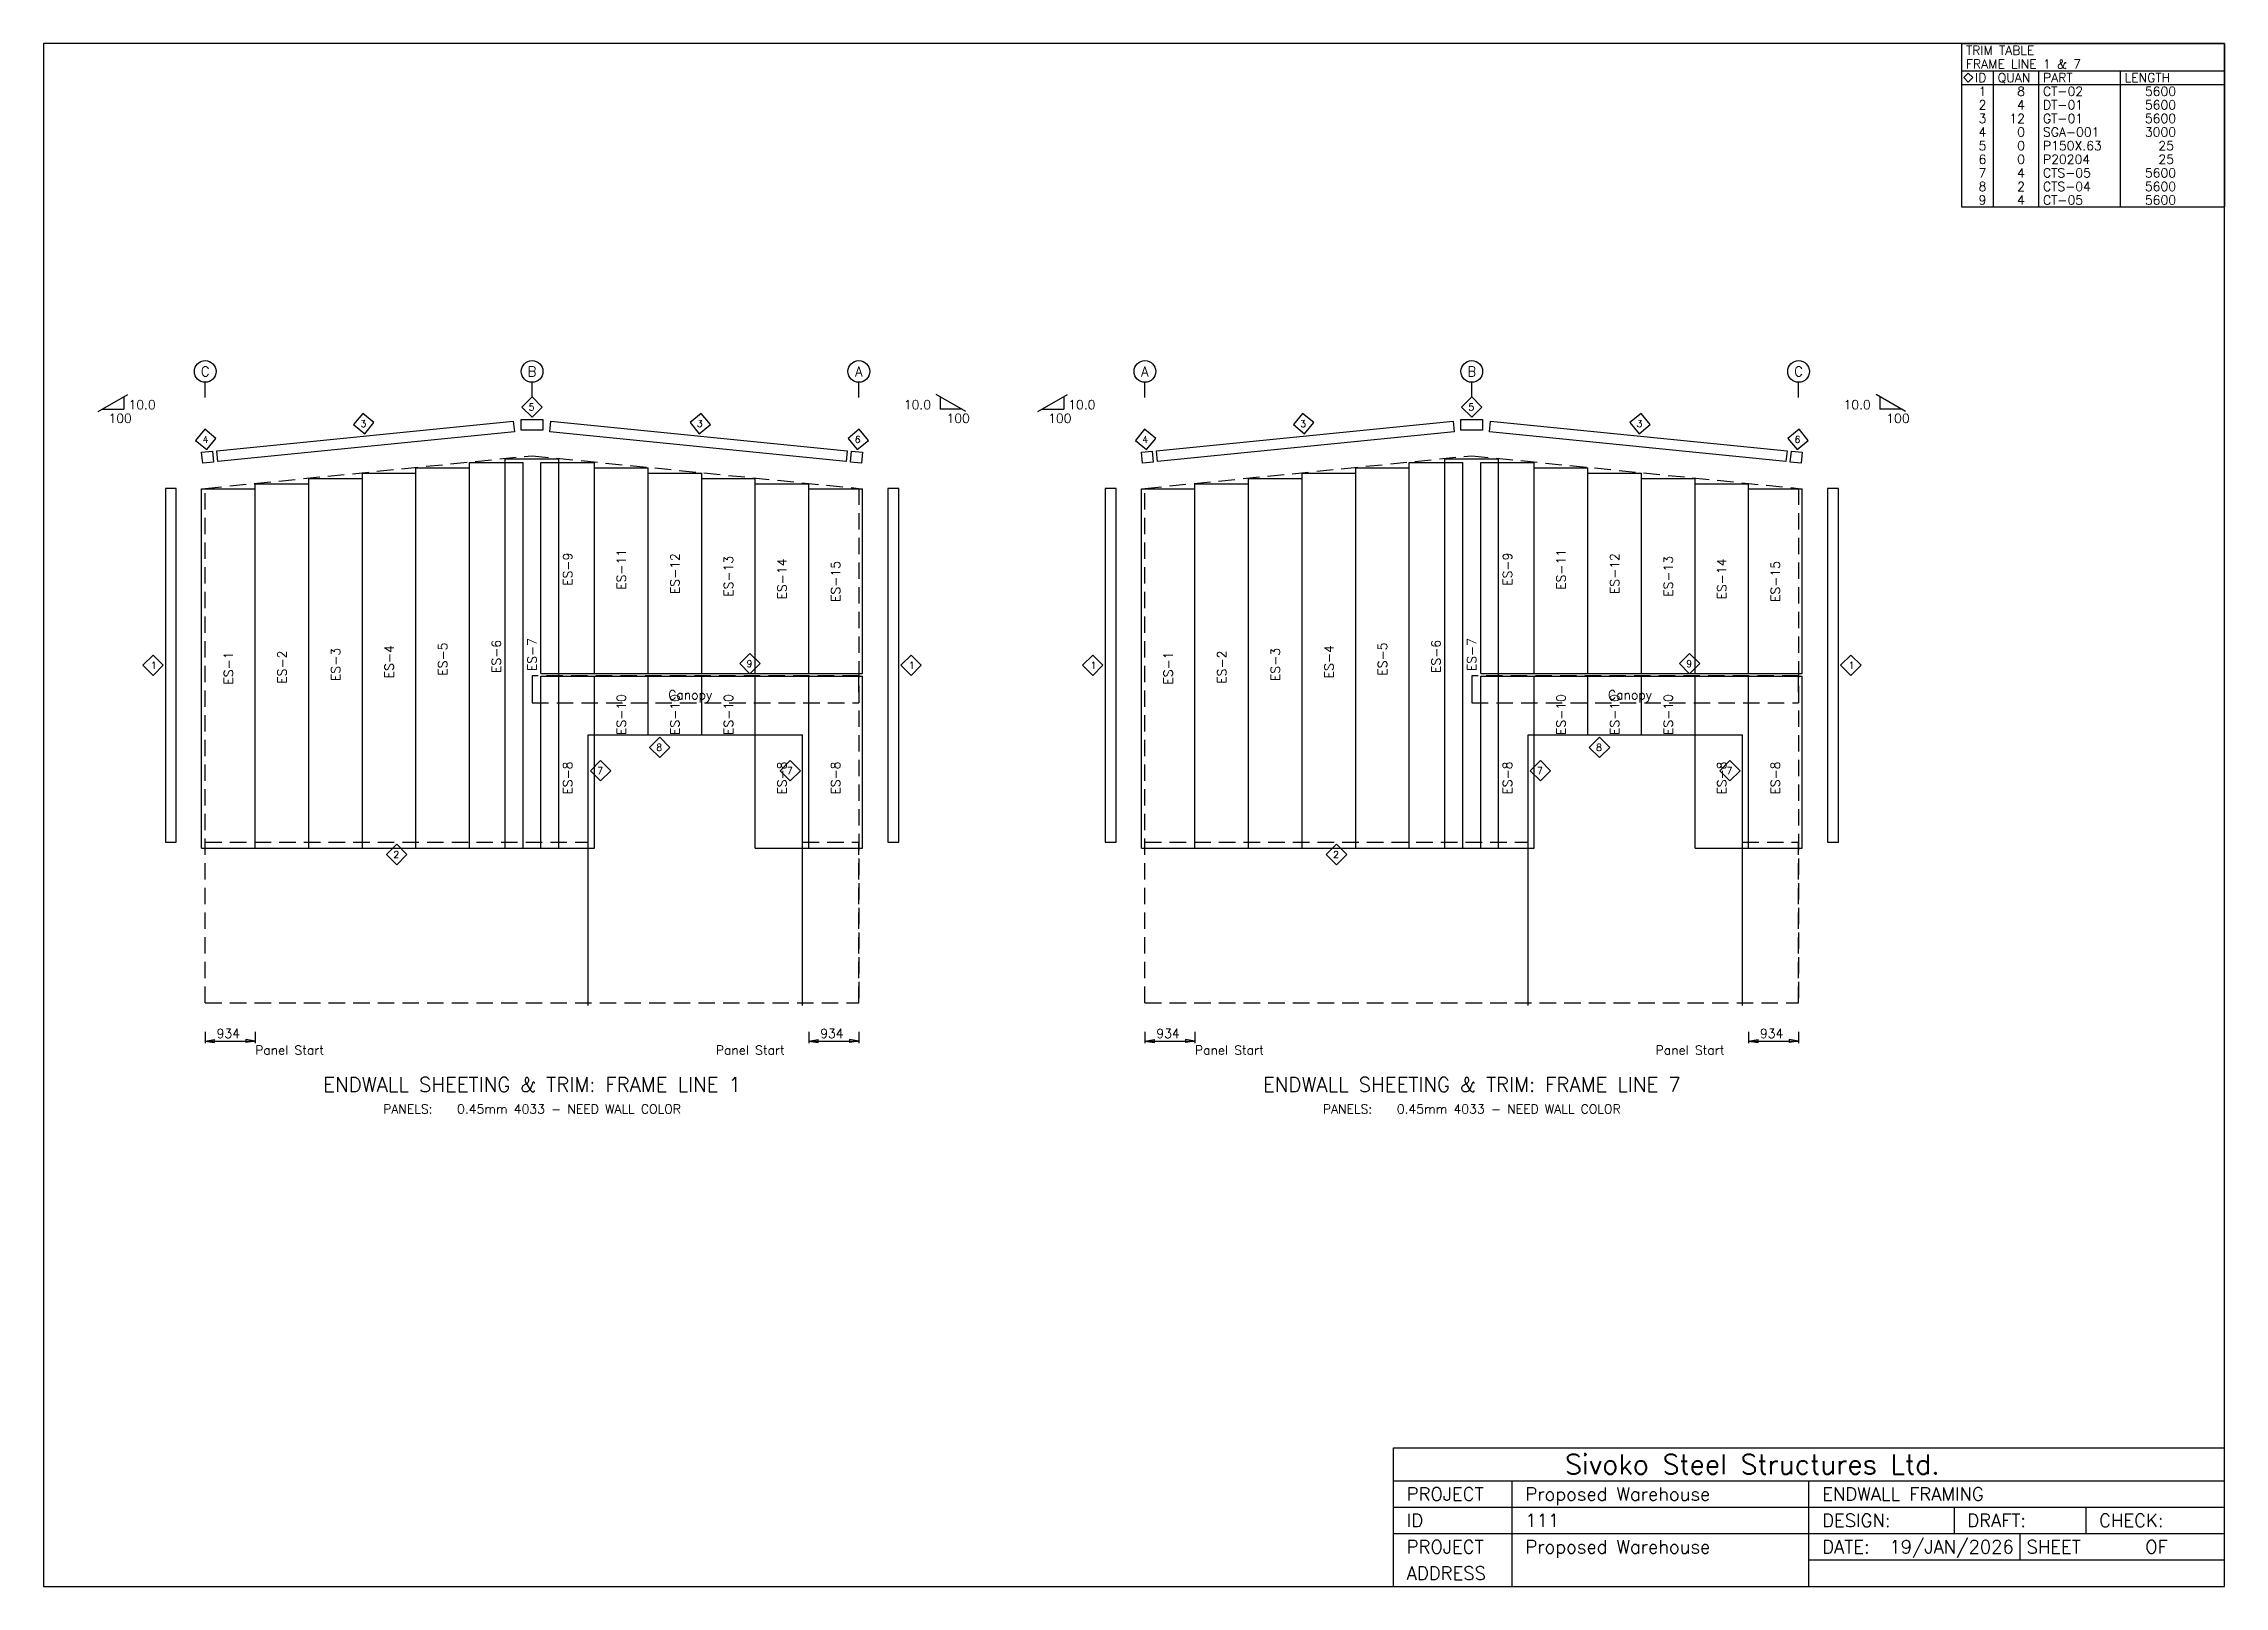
# Model space of a CAD drawing. Extents: x 0 to 40704, y 0 to 28784.
import ezdxf
from ezdxf.enums import TextEntityAlignment as Align

# ---------------------------------------------------------------- set-up
doc = ezdxf.new("R2010")
doc.units = 0
doc.linetypes.add('CONTIN', pattern=[0])
doc.linetypes.add('DASHED', pattern=[460.3, 307.7, -152.6])
doc.layers.get('0').update_dxf_attribs({"linetype": 'CONTIN'})
for name, color, linetype in [('1', 7, 'CONTIN'), ('11', 7, 'CONTIN'), ('12', 6, 'CONTIN'), ('13', 1, 'CONTIN'), ('14', 7, 'CONTIN'), ('15', 7, 'CONTIN'), ('2', 6, 'CONTIN'), ('22', 7, 'CONTIN'), ('26', 7, 'CONTIN'), ('3', 7, 'CONTIN'), ('5', 5, 'DASHED')]:
    doc.layers.add(name, color=color, linetype=linetype)
doc.styles.add('SIMPLEX', font='SIMPLEX')

# ---------------------------------------------------------------- blocks, each defined once
blk = doc.blocks.new('ARROW')
for p, q in [((0, 0), (-176, 29)), ((-176, 29), (-176, -29)), ((0, 0), (-176, -29))]:
    blk.add_line(p, q)
blk = doc.blocks.new('DIAMOND')
for p, q in [((0, 25.4), (-12.7, 12.7)), ((-12.7, 12.7), (0, 0)), ((12.7, 12.7), (0, 25.4)), ((0, 0), (12.7, 12.7))]:
    blk.add_line(p, q)
blk = doc.blocks.new('EW1PNL')
at = {"layer": '1'}
for p, q in [((215.548523, 10301.8799), (5749.73291, 10855.2988)), ((5769.94092, 10653.2217), (235.756195, 10099.8027)), ((5749.73291, 10855.2988), (5769.94092, 10653.2217)), ((5896.91602, 10683.8643), (5896.91602, 10886.9482)), ((5896.91602, 10886.9482), (6303.08398, 10886.9482)), ((6303.08398, 10683.8643), (5896.91602, 10683.8643)), ((6303.08398, 10886.9482), (6303.08398, 10683.8643)), ((6430.05908, 10653.2217), (6450.26709, 10855.2988)), ((11964.2432, 10099.8027), (6430.05908, 10653.2217)), ((6450.26709, 10855.2988), (11984.4512, 10301.8799)), ((-67.358894, 10273.5889), (134.717819, 10293.7959)), ((-47.151596, 10071.5127), (-67.358894, 10273.5889)), ((134.717819, 10293.7959), (154.92511, 10091.7197)), ((235.756195, 10099.8027), (215.548523, 10301.8799)), ((11984.4512, 10301.8799), (11964.2432, 10099.8027)), ((12045.0742, 10091.7197), (12065.2822, 10293.7959)), ((12065.2822, 10293.7959), (12267.3584, 10273.5889)), ((12267.3584, 10273.5889), (12247.1514, 10071.5127)), ((154.92511, 10091.7197), (-47.151596, 10071.5127)), ((1933.50012, 9783.34961), (2933.50024, 9783.34961)), ((1933.50012, 2890), (1933.50012, 9783.34961)), ((2933.50024, 9883.34961), (3933.50024, 9883.34961)), ((2933.50024, 2890), (2933.50024, 9883.34961)), ((2933.50024, 2890), (2933.50024, 9783.34961)), ((3933.50024, 9983.35059), (4933.50049, 9983.35059)), ((3933.50024, 2890), (3933.50024, 9983.35059)), ((3933.50024, 2890), (3933.50024, 9883.34961)), ((4933.50049, 10083.3506), (5933.50098, 10083.3506)), ((4933.50049, 2890), (4933.50049, 10083.3506)), ((4933.50049, 2890), (4933.50049, 9983.35059)), ((5600.5, 10149.9512), (6600.5, 10149.9512)), ((5600.5, 2890), (5600.5, 10149.9512)), ((5933.50098, 2890), (5933.50098, 10083.3506)), ((6266.49902, 10083.3496), (7266.5, 10083.3496)), ((6266.49902, 6145.2002), (6266.49902, 10083.3496)), ((6600.5, 2890), (6600.5, 10149.9512)), ((7266.5, 6145.2002), (7266.5, 10083.3496)), ((7266.5, 9983.34961), (8266.5, 9983.34961)), ((7266.5, 6145.2002), (7266.5, 9983.34961)), ((8266.5, 6145.2002), (8266.5, 9983.34961)), ((8266.5, 9883.34961), (9266.5, 9883.34961)), ((8266.5, 6145.2002), (8266.5, 9883.34961)), ((9266.5, 6145.2002), (9266.5, 9883.34961)), ((9266.5, 9783.34961), (10266.5, 9783.34961)), ((9266.5, 6145.2002), (9266.5, 9783.34961)), ((10266.5, 6145.2002), (10266.5, 9783.34961)), ((12247.1514, 10071.5127), (12045.0742, 10091.7197)), ((-540.36383, 9600), (-743.44843, 9600)), ((-743.44843, 9600), (-743.44843, 3000)), ((-540.36383, 3000), (-540.36383, 9600)), ((-66.499817, 9590.00098), (933.500183, 9590.00098)), ((-66.499817, 2890), (-66.499817, 9590.00098)), ((933.500183, 9683.34961), (1933.50012, 9683.34961)), ((933.500183, 2890), (933.500183, 9683.34961)), ((933.500183, 2890), (933.500183, 9590.00098)), ((1933.50012, 2890), (1933.50012, 9683.34961)), ((10266.5, 9683.34961), (11266.501, 9683.34961)), ((10266.5, 6145.2002), (10266.5, 9683.34961)), ((11266.501, 6145.2002), (11266.501, 9683.34961)), ((11266.501, 9590), (12266.501, 9590)), ((11266.501, 6145.2002), (11266.501, 9590)), ((12266.501, 6145.2002), (12266.501, 9590)), ((12943.4492, 9600), (12740.3652, 9600)), ((12740.3652, 9600), (12740.3652, 3000)), ((12943.4492, 3000), (12943.4492, 9600)), ((6266.49902, 6145.2002), (7266.5, 6145.2002)), ((7266.5, 6145.2002), (8266.5, 6145.2002)), ((8266.5, 6145.2002), (9266.5, 6145.2002)), ((9266.5, 6145.2002), (10266.5, 6145.2002)), ((10266.5, 6145.2002), (11266.501, 6145.2002)), ((11266.501, 6145.2002), (12266.501, 6145.2002)), ((6266.49902, 6095.00049), (7266.5, 6095.00049)), ((6266.49902, 2890), (6266.49902, 6095.00049)), ((7266.5, 2890), (7266.5, 6095.00049)), ((7266.5, 6095.00049), (8266.5, 6095.00049)), ((7266.5, 5000), (7266.5, 6095.00049)), ((8266.5, 5000), (8266.5, 6095.00049)), ((8266.5, 6095.00049), (9266.5, 6095.00049)), ((8266.5, 5000), (8266.5, 6095.00049)), ((9266.5, 5000), (9266.5, 6095.00049)), ((9266.5, 6095.00049), (10266.5, 6095.00049)), ((9266.5, 5000), (9266.5, 6095.00049)), ((10266.5, 5000), (10266.5, 6095.00049)), ((10266.5, 6095.00049), (11266.501, 6095.00049)), ((10266.5, 2890), (10266.5, 6095.00049)), ((11266.501, 2890), (11266.501, 6095.00049)), ((11266.501, 6095.00049), (12266.501, 6095.00049)), ((11266.501, 2890), (11266.501, 6095.00049)), ((12266.501, 2890), (12266.501, 6095.00049)), ((7150, -50), (7150, 5000)), ((7150, 5000), (11150, 5000)), ((7266.5, 5000), (8266.5, 5000)), ((8266.5, 5000), (9266.5, 5000)), ((9266.5, 5000), (10266.5, 5000)), ((11150, -50), (11150, 5000)), ((-743.44843, 3000), (-540.36383, 3000)), ((-66.499817, 2890), (933.500183, 2890)), ((933.500183, 2890), (1933.50012, 2890)), ((1933.50012, 2890), (2933.50024, 2890)), ((2933.50024, 2890), (3933.50024, 2890)), ((3933.50024, 2890), (4933.50049, 2890)), ((4933.50049, 2890), (5933.50098, 2890)), ((5600.5, 2890), (6600.5, 2890)), ((6266.49902, 2890), (7266.5, 2890)), ((10266.5, 2890), (11266.501, 2890)), ((11266.501, 2890), (12266.501, 2890)), ((12740.3652, 3000), (12943.4492, 3000))]:
    blk.add_line(p, q, dxfattribs=at)
at = {"layer": '12'}
for p, q in [((0, 11294.8096), (0, 11579.1279)), ((6100, 11294.8096), (6100, 11579.1279)), ((12200, 11294.8096), (12200, 11579.1279)), ((0, -541.5589), (0, -753.10535)), ((933.500183, -541.5589), (933.500183, -753.10535)), ((11266.501, -541.5589), (11266.501, -753.10535)), ((12200, -541.5589), (12200, -753.10535))]:
    blk.add_line(p, q, dxfattribs=at)
at = {"layer": '13'}
for centre in [(0, 11782.2129), (6100, 11782.2129), (12200, 11782.2129)]:
    blk.add_circle(centre, 203.084579, dxfattribs=at)
at = {"layer": '2'}
for p, q in [((-1997.0934, 11035.877), (-1446.0144, 11354.0439)), ((-1926.7428, 11076.4941), (-1516.3649, 11076.4941)), ((-1516.3649, 11313.4268), (-1516.3649, 11076.4941)), ((14197.0928, 11035.877), (13646.0146, 11354.0439)), ((13716.3652, 11313.4268), (13716.3652, 11076.4941)), ((14126.7422, 11076.4941), (13716.3652, 11076.4941)), ((0, -710.79602), (933.500183, -710.79602)), ((11266.501, -710.79602), (12200, -710.79602))]:
    blk.add_line(p, q, dxfattribs=at)
at = {"layer": '5'}
for p, q in [((0, 9600), (6100, 10210)), ((6100, 10210), (12200, 9600)), ((0, 0), (0, 9600)), ((12200, 9600), (12200, 0)), ((6100, 6100), (6100, 5800)), ((12200, 6100), (6100, 6100)), ((6100, 5800), (6100, 5596.7998)), ((12200, 5800), (12200, 6100)), ((12200, 5800), (12200, 5596.7998)), ((6100, 5596.7998), (12200, 5596.7998)), ((0, 0), (0, 3000)), ((0, 3000), (7150, 3000)), ((11150, 3000), (12200, 3000)), ((12200, 0), (12200, 3000)), ((0, 0), (12200, 0))]:
    blk.add_line(p, q, dxfattribs=at)
at = {"layer": '2', "xscale": 14.9914799, "yscale": 14.9914799, "zscale": 14.9914799}
for p, rotation in [((2978.59937, 10619.0039), 5.711), ((9221.40039, 10619.0039), -5.711), ((29.637926, 10324.1084), 5.711), ((12170.3623, 10324.1084), -5.711)]:
    blk.add_blockref('DIAMOND', p, dxfattribs=dict(at, rotation=rotation))
for p in [(6100, 10927.5654), (10166.667, 6140.61719), (-974.45709, 6109.60791), (13174.458, 6109.60791), (8483.33301, 4578.59961), (7381.00928, 4142.94141), (10918.9912, 4142.94141), (3575, 2578.59961)]:
    blk.add_blockref('DIAMOND', p, dxfattribs=at)
at = {"layer": '2', "rotation": 180}
for p in [(0, -710.79602), (11266.501, -710.79602)]:
    blk.add_blockref('ARROW', p, dxfattribs=at)
at = {"layer": '2'}
for p in [(933.500183, -710.79602), (12200, -710.79602)]:
    blk.add_blockref('ARROW', p, dxfattribs=at)
at = {"layer": '11', "style": 'SIMPLEX'}
for s, p in [('100', (-1806.1722, 10822.6387)), ('10.0', (-1431.7463, 11076.4941)), ('10.0', (13039.415, 11076.4941)), ('100', (13836.9346, 10822.6387)), ('934', (212.894363, -654.38367)), ('934', (11479.3945, -654.38367))]:
    blk.add_text(s, height=169.237152, dxfattribs=at).set_placement(p)
at = {"layer": '13', "style": 'SIMPLEX'}
for s, p in [('C', (0, 11690.8242)), ('B', (6100, 11690.8242)), ('A', (12200, 11690.8242))]:
    blk.add_text(s, height=182.776123, dxfattribs=at).set_placement(p, align=Align.CENTER)
at = {"layer": '15', "style": 'SIMPLEX'}
for p in [(933.500183, -964.65173), (9531.81934, -964.65173)]:
    blk.add_text('Panel Start', height=169.237152, dxfattribs=at).set_placement(p)
for s, height, p in [('ENDWALL SHEETING & TRIM: FRAME LINE 1', 270.779449, (6100, -1658.5242)), ('PANELS:   0.45mm 4033 - NEED WALL COLOR', 169.237152, (6100, -2064.6934))]:
    blk.add_text(s, height=height, dxfattribs=at).set_placement(p, align=Align.CENTER)
at = {"layer": '2', "style": 'SIMPLEX'}
for s, p in [('5', (6036.53613, 11054.4932)), ('1', (-1015.7086, 6236.53613)), ('9', (10103.2031, 6267.54492)), ('1', (13133.2061, 6236.53613)), ('8', (8419.87012, 4705.52734)), ('7', (7317.54541, 4269.86963)), ('7', (10855.5283, 4269.86963)), ('2', (3511.53589, 2705.52734))]:
    blk.add_text(s, height=126.927864, dxfattribs=at).set_placement(p)
for s, rotation, p in [('3', 5.711, (2902.82056, 10738.9873)), ('3', -5.711, (9170.88086, 10751.6172)), ('4', 5.711, (-46.140839, 10444.0908)), ('6', -5.711, (12119.8428, 10456.7217))]:
    blk.add_text(s, height=126.927864, rotation=rotation, dxfattribs=at).set_placement(p)
at = {"layer": '3', "style": 'SIMPLEX'}
for s, p in [('ES-9', (6851.11816, 7784.26172)), ('ES-11', (7851.11816, 7708.87598)), ('ES-12', (8851.11816, 7629.26074)), ('ES-13', (9851.11914, 7579.26074)), ('ES-14', (10851.1191, 7529.26025)), ('ES-15', (11851.1191, 7482.58496)), ('ES-2', (1518.11877, 5956.6626)), ('ES-3', (2518.11865, 6006.6626)), ('ES-4', (3518.11865, 6056.6626)), ('ES-5', (4518.11865, 6106.6626)), ('ES-6', (5518.11914, 6156.66309)), ('ES-7', (6185.11865, 6189.96338)), ('ES-1', (518.118774, 5939.60449)), ('ES-10', (7851.11816, 5000)), ('ES-10', (8851.11816, 5000)), ('ES-10', (9851.11914, 5000)), ('ES-8', (6851.11816, 3888.05957)), ('ES-8', (10851.1191, 3888.05957)), ('ES-8', (11851.1191, 3888.05957))]:
    blk.add_text(s, height=169.237152, rotation=90, dxfattribs=at).set_placement(p)
blk.add_text('Canopy', height=169.237152, dxfattribs=at).set_placement((8642.28906, 5664.49463))
blk = doc.blocks.new('EW2PNL')
at = {"layer": '1'}
for p, q in [((215.548523, 10301.8799), (5749.73291, 10855.2988)), ((5769.94092, 10653.2217), (235.756195, 10099.8027)), ((5749.73291, 10855.2988), (5769.94092, 10653.2217)), ((5896.91602, 10683.8643), (5896.91602, 10886.9482)), ((5896.91602, 10886.9482), (6303.08398, 10886.9482)), ((6303.08398, 10683.8643), (5896.91602, 10683.8643)), ((6303.08398, 10886.9482), (6303.08398, 10683.8643)), ((6430.05908, 10653.2217), (6450.26709, 10855.2988)), ((11964.2432, 10099.8027), (6430.05908, 10653.2217)), ((6450.26709, 10855.2988), (11984.4512, 10301.8799)), ((-67.358894, 10273.5889), (134.717819, 10293.7959)), ((-47.151596, 10071.5127), (-67.358894, 10273.5889)), ((134.717819, 10293.7959), (154.92511, 10091.7197)), ((235.756195, 10099.8027), (215.548523, 10301.8799)), ((11984.4512, 10301.8799), (11964.2432, 10099.8027)), ((12045.0742, 10091.7197), (12065.2822, 10293.7959)), ((12065.2822, 10293.7959), (12267.3584, 10273.5889)), ((12267.3584, 10273.5889), (12247.1514, 10071.5127)), ((154.92511, 10091.7197), (-47.151596, 10071.5127)), ((1933.50012, 9783.34961), (2933.50024, 9783.34961)), ((1933.50012, 2890), (1933.50012, 9783.34961)), ((2933.50024, 9883.34961), (3933.50024, 9883.34961)), ((2933.50024, 2890), (2933.50024, 9883.34961)), ((2933.50024, 2890), (2933.50024, 9783.34961)), ((3933.50024, 9983.35059), (4933.50049, 9983.35059)), ((3933.50024, 2890), (3933.50024, 9983.35059)), ((3933.50024, 2890), (3933.50024, 9883.34961)), ((4933.50049, 10083.3506), (5933.50098, 10083.3506)), ((4933.50049, 2890), (4933.50049, 10083.3506)), ((4933.50049, 2890), (4933.50049, 9983.35059)), ((5599.5, 10149.9512), (6599.5, 10149.9512)), ((5599.5, 2890), (5599.5, 10149.9512)), ((5933.50098, 2890), (5933.50098, 10083.3506)), ((6266.49902, 10083.3496), (7266.5, 10083.3496)), ((6266.49902, 6145.2002), (6266.49902, 10083.3496)), ((6599.5, 2890), (6599.5, 10149.9512)), ((7266.5, 6145.2002), (7266.5, 10083.3496)), ((7266.5, 9983.34961), (8266.5, 9983.34961)), ((7266.5, 6145.2002), (7266.5, 9983.34961)), ((8266.5, 6145.2002), (8266.5, 9983.34961)), ((8266.5, 9883.34961), (9266.5, 9883.34961)), ((8266.5, 6145.2002), (8266.5, 9883.34961)), ((9266.5, 6145.2002), (9266.5, 9883.34961)), ((9266.5, 9783.34961), (10266.5, 9783.34961)), ((9266.5, 6145.2002), (9266.5, 9783.34961)), ((10266.5, 6145.2002), (10266.5, 9783.34961)), ((12247.1514, 10071.5127), (12045.0742, 10091.7197)), ((-540.36383, 9600), (-743.44843, 9600)), ((-743.44843, 9600), (-743.44843, 3000)), ((-540.36383, 3000), (-540.36383, 9600)), ((-66.499817, 9590.00098), (933.500183, 9590.00098)), ((-66.499817, 2890), (-66.499817, 9590.00098)), ((933.500183, 9683.34961), (1933.50012, 9683.34961)), ((933.500183, 2890), (933.500183, 9683.34961)), ((933.500183, 2890), (933.500183, 9590.00098)), ((1933.50012, 2890), (1933.50012, 9683.34961)), ((10266.5, 9683.34961), (11266.501, 9683.34961)), ((10266.5, 6145.2002), (10266.5, 9683.34961)), ((11266.501, 6145.2002), (11266.501, 9683.34961)), ((11266.501, 9590), (12266.501, 9590)), ((11266.501, 6145.2002), (11266.501, 9590)), ((12266.501, 6145.2002), (12266.501, 9590)), ((12943.4492, 9600), (12740.3652, 9600)), ((12740.3652, 9600), (12740.3652, 3000)), ((12943.4492, 3000), (12943.4492, 9600)), ((6266.49902, 6145.2002), (7266.5, 6145.2002)), ((7266.5, 6145.2002), (8266.5, 6145.2002)), ((8266.5, 6145.2002), (9266.5, 6145.2002)), ((9266.5, 6145.2002), (10266.5, 6145.2002)), ((10266.5, 6145.2002), (11266.501, 6145.2002)), ((11266.501, 6145.2002), (12266.501, 6145.2002)), ((6266.49902, 6095.00049), (7266.5, 6095.00049)), ((6266.49902, 2890), (6266.49902, 6095.00049)), ((7266.5, 2890), (7266.5, 6095.00049)), ((7266.5, 6095.00049), (8266.5, 6095.00049)), ((7266.5, 5000), (7266.5, 6095.00049)), ((8266.5, 5000), (8266.5, 6095.00049)), ((8266.5, 6095.00049), (9266.5, 6095.00049)), ((8266.5, 5000), (8266.5, 6095.00049)), ((9266.5, 5000), (9266.5, 6095.00049)), ((9266.5, 6095.00049), (10266.5, 6095.00049)), ((9266.5, 5000), (9266.5, 6095.00049)), ((10266.5, 5000), (10266.5, 6095.00049)), ((10266.5, 6095.00049), (11266.501, 6095.00049)), ((10266.5, 2890), (10266.5, 6095.00049)), ((11266.501, 2890), (11266.501, 6095.00049)), ((11266.501, 6095.00049), (12266.501, 6095.00049)), ((11266.501, 2890), (11266.501, 6095.00049)), ((12266.501, 2890), (12266.501, 6095.00049)), ((7150, -50), (7150, 5000)), ((7150, 5000), (11150, 5000)), ((7266.5, 5000), (8266.5, 5000)), ((8266.5, 5000), (9266.5, 5000)), ((9266.5, 5000), (10266.5, 5000)), ((11150, -50), (11150, 5000)), ((-743.44843, 3000), (-540.36383, 3000)), ((-66.499817, 2890), (933.500183, 2890)), ((933.500183, 2890), (1933.50012, 2890)), ((1933.50012, 2890), (2933.50024, 2890)), ((2933.50024, 2890), (3933.50024, 2890)), ((3933.50024, 2890), (4933.50049, 2890)), ((4933.50049, 2890), (5933.50098, 2890)), ((5599.5, 2890), (6599.5, 2890)), ((6266.49902, 2890), (7266.5, 2890)), ((10266.5, 2890), (11266.501, 2890)), ((11266.501, 2890), (12266.501, 2890)), ((12740.3652, 3000), (12943.4492, 3000))]:
    blk.add_line(p, q, dxfattribs=at)
at = {"layer": '12'}
for p, q in [((0, 11294.8096), (0, 11579.1279)), ((6100, 11294.8096), (6100, 11579.1279)), ((12200, 11294.8096), (12200, 11579.1279)), ((0, -541.5589), (0, -753.10535)), ((933.500183, -541.5589), (933.500183, -753.10535)), ((11266.501, -541.5589), (11266.501, -753.10535)), ((12200, -541.5589), (12200, -753.10535))]:
    blk.add_line(p, q, dxfattribs=at)
at = {"layer": '13'}
for centre in [(0, 11782.2129), (6100, 11782.2129), (12200, 11782.2129)]:
    blk.add_circle(centre, 203.084579, dxfattribs=at)
at = {"layer": '2'}
for p, q in [((-1997.0934, 11035.877), (-1446.0144, 11354.0439)), ((-1926.7428, 11076.4941), (-1516.3649, 11076.4941)), ((-1516.3649, 11313.4268), (-1516.3649, 11076.4941)), ((14197.0928, 11035.877), (13646.0146, 11354.0439)), ((13716.3652, 11313.4268), (13716.3652, 11076.4941)), ((14126.7422, 11076.4941), (13716.3652, 11076.4941)), ((0, -710.79602), (933.500183, -710.79602)), ((11266.501, -710.79602), (12200, -710.79602))]:
    blk.add_line(p, q, dxfattribs=at)
at = {"layer": '5'}
for p, q in [((0, 9600), (6100, 10210)), ((6100, 10210), (12200, 9600)), ((0, 0), (0, 9600)), ((12200, 9600), (12200, 0)), ((6100, 6100), (6100, 5800)), ((12200, 6100), (6100, 6100)), ((6100, 5800), (6100, 5596.7998)), ((12200, 5800), (12200, 6100)), ((12200, 5800), (12200, 5596.7998)), ((6100, 5596.7998), (12200, 5596.7998)), ((0, 0), (0, 3000)), ((0, 3000), (7150, 3000)), ((11150, 3000), (12200, 3000)), ((12200, 0), (12200, 3000)), ((0, 0), (12200, 0))]:
    blk.add_line(p, q, dxfattribs=at)
at = {"layer": '2', "xscale": 14.9914799, "yscale": 14.9914799, "zscale": 14.9914799}
for p, rotation in [((2978.59937, 10619.0039), 5.711), ((9221.40039, 10619.0039), -5.711), ((29.637926, 10324.1084), 5.711), ((12170.3623, 10324.1084), -5.711)]:
    blk.add_blockref('DIAMOND', p, dxfattribs=dict(at, rotation=rotation))
for p in [(6100, 10927.5654), (10166.667, 6140.61719), (-974.45709, 6109.60791), (13174.458, 6109.60791), (8483.33301, 4578.59961), (7381.00928, 4142.94141), (10918.9912, 4142.94141), (3575, 2578.59961)]:
    blk.add_blockref('DIAMOND', p, dxfattribs=at)
at = {"layer": '2', "rotation": 180}
for p in [(0, -710.79602), (11266.501, -710.79602)]:
    blk.add_blockref('ARROW', p, dxfattribs=at)
at = {"layer": '2'}
for p in [(933.500183, -710.79602), (12200, -710.79602)]:
    blk.add_blockref('ARROW', p, dxfattribs=at)
at = {"layer": '11', "style": 'SIMPLEX'}
for s, p in [('100', (-1806.1722, 10822.6387)), ('10.0', (-1431.7463, 11076.4941)), ('10.0', (13039.415, 11076.4941)), ('100', (13836.9346, 10822.6387)), ('934', (212.894363, -654.38367)), ('934', (11479.3945, -654.38367))]:
    blk.add_text(s, height=169.237152, dxfattribs=at).set_placement(p)
at = {"layer": '13', "style": 'SIMPLEX'}
for s, p in [('A', (0, 11690.8242)), ('B', (6100, 11690.8242)), ('C', (12200, 11690.8242))]:
    blk.add_text(s, height=182.776123, dxfattribs=at).set_placement(p, align=Align.CENTER)
at = {"layer": '15', "style": 'SIMPLEX'}
for p in [(933.500183, -964.65173), (9531.81934, -964.65173)]:
    blk.add_text('Panel Start', height=169.237152, dxfattribs=at).set_placement(p)
for s, height, p in [('ENDWALL SHEETING & TRIM: FRAME LINE 7', 270.779449, (6100, -1658.5242)), ('PANELS:   0.45mm 4033 - NEED WALL COLOR', 169.237152, (6100, -2064.6934))]:
    blk.add_text(s, height=height, dxfattribs=at).set_placement(p, align=Align.CENTER)
at = {"layer": '2', "style": 'SIMPLEX'}
for s, p in [('5', (6036.53613, 11054.4932)), ('1', (-1015.7086, 6236.53613)), ('9', (10103.2031, 6267.54492)), ('1', (13133.2061, 6236.53613)), ('8', (8419.87012, 4705.52734)), ('7', (7317.54541, 4269.86963)), ('7', (10855.5283, 4269.86963)), ('2', (3511.53589, 2705.52734))]:
    blk.add_text(s, height=126.927864, dxfattribs=at).set_placement(p)
for s, rotation, p in [('3', 5.711, (2902.82056, 10738.9873)), ('3', -5.711, (9170.88086, 10751.6172)), ('4', 5.711, (-46.140839, 10444.0908)), ('6', -5.711, (12119.8428, 10456.7217))]:
    blk.add_text(s, height=126.927864, rotation=rotation, dxfattribs=at).set_placement(p)
at = {"layer": '3', "style": 'SIMPLEX'}
for s, p in [('ES-9', (6851.11816, 7784.26172)), ('ES-11', (7851.11816, 7708.87598)), ('ES-12', (8851.11816, 7629.26074)), ('ES-13', (9851.11914, 7579.26074)), ('ES-14', (10851.1191, 7529.26025)), ('ES-15', (11851.1191, 7482.58496)), ('ES-2', (1518.11877, 5956.6626)), ('ES-3', (2518.11865, 6006.6626)), ('ES-4', (3518.11865, 6056.6626)), ('ES-5', (4518.11865, 6106.6626)), ('ES-6', (5518.11914, 6156.66309)), ('ES-7', (6184.11816, 6189.96338)), ('ES-1', (518.118774, 5939.60449)), ('ES-10', (7851.11816, 5000)), ('ES-10', (8851.11816, 5000)), ('ES-10', (9851.11914, 5000)), ('ES-8', (6851.11816, 3888.05957)), ('ES-8', (10851.1191, 3888.05957)), ('ES-8', (11851.1191, 3888.05957))]:
    blk.add_text(s, height=169.237152, rotation=90, dxfattribs=at).set_placement(p)
blk.add_text('Canopy', height=169.237152, dxfattribs=at).set_placement((8642.28906, 5664.49463))
blk = doc.blocks.new('EW2TRIM')
for p, q in [((-4907.877, 0), (-4907.877, -3046.269)), ((-4907.877, 0), (0, 0)), ((0, 0), (0, -3046.269)), ((-4907.877, -507.71143), (0, -507.71143)), ((-4907.877, -761.56714), (0, -761.56714)), ((-4315.5469, -507.71143), (-4315.5469, -3046.269)), ((-3469.3611, -507.71143), (-3469.3611, -3046.269)), ((-1946.2266, -507.71143), (-1946.2266, -3046.269)), ((-4907.877, -3046.269), (0, -3046.269))]:
    blk.add_line(p, q)
at = {"layer": '14'}
for p, q in [((-4865.5679, -634.63928), (-4780.9492, -550.02075)), ((-4780.9492, -719.25781), (-4865.5679, -634.63928)), ((-4780.9492, -550.02075), (-4696.3306, -634.63928)), ((-4696.3306, -634.63928), (-4780.9492, -719.25781))]:
    blk.add_line(p, q, dxfattribs=at)
at = {"layer": '14', "style": 'SIMPLEX'}
for s, p in [('TRIM TABLE', (-4823.2588, -211.54643)), ('FRAME LINE 1 & 7', (-4823.2588, -465.40216)), ('ID', (-4654.0215, -719.25781)), ('QUAN', (-4230.9287, -719.25781)), ('PART', (-3384.7429, -719.25781)), ('LENGTH', (-1861.608, -719.25781))]:
    blk.add_text(s, height=169.237152, dxfattribs=at).set_placement(p)
at = {"layer": '26', "style": 'SIMPLEX'}
for s, height, p in [('1', 169.23715, (-4442.4751, -973.11371)), ('8', 169.23715, (-3723.2168, -973.11371)), ('2', 169.23715, (-4442.4751, -1226.9692)), ('4', 169.23715, (-3723.2168, -1226.9692)), ('3', 169.23715, (-4442.4751, -1480.8251)), ('4', 169.23715, (-4442.4751, -1734.6805)), ('12', 169.237152, (-3723.2168, -1480.8251)), ('0', 169.23715, (-3723.2168, -1734.6805)), ('5', 169.23715, (-4442.4751, -1988.5364)), ('0', 169.23715, (-3723.2168, -1988.5364)), ('7', 169.23715, (-4442.4751, -2496.2483)), ('6', 169.23715, (-4442.4751, -2242.3923)), ('0', 169.23715, (-3723.2168, -2242.3923)), ('4', 169.23715, (-3723.2168, -2496.2483)), ('8', 169.23715, (-4442.4751, -2750.104)), ('9', 169.23715, (-4442.4751, -3003.9597)), ('2', 169.23715, (-3723.2168, -2750.104)), ('4', 169.23715, (-3723.2168, -3003.9597))]:
    blk.add_text(s, height=height, dxfattribs=at).set_placement(p, align=Align.RIGHT)
for s, p in [('CT-02', (-3384.7429, -973.11371)), ('   5600', (-1861.608, -973.11371)), ('DT-01', (-3384.7429, -1226.9692)), ('   5600', (-1861.608, -1226.9692)), ('GT-01', (-3384.7429, -1480.8251)), ('SGA-001', (-3384.7429, -1734.6805)), ('   5600', (-1861.608, -1480.8251)), ('   3000', (-1861.608, -1734.6805)), ('P150X.63', (-3384.7429, -1988.5364)), ('     25', (-1861.608, -1988.5364)), ('CTS-05', (-3384.7429, -2496.2483)), ('P20204', (-3384.7429, -2242.3923)), ('   5600', (-1861.608, -2496.2483)), ('     25', (-1861.608, -2242.3923)), ('CTS-04', (-3384.7429, -2750.104)), ('CT-05', (-3384.7429, -3003.9597)), ('   5600', (-1861.608, -2750.104)), ('   5600', (-1861.608, -3003.9597))]:
    blk.add_text(s, height=169.237152, dxfattribs=at).set_placement(p)

msp = doc.modelspace()

# ---------------------------------------------------------------- linework, layer by layer
for p, q in [((25195.8594, 0), (25195.8594, 2584.71265)), ((25195.8594, 2584.71265), (40704.1367, 2584.71265)), ((40704.1367, 0), (40704.1367, 2584.71265)), ((25195.8594, 1969.30493), (40704.1367, 1969.30493)), ((27411.3242, 0), (27411.3242, 1969.30493)), ((32949.9961, 0), (32949.9961, 1969.30493)), ((25195.8594, 1476.97876), (40704.1367, 1476.97876)), ((35657.793, 1476.97876), (35657.793, 984.652466)), ((38119.4219, 1476.97876), (38119.4219, 984.652466)), ((25195.8594, 984.652466), (40704.1367, 984.652466)), ((36888.6055, 984.652466), (36888.6055, 492.326233)), ((32949.9961, 492.326233), (40704.1367, 492.326233)), ((25195.8594, 0), (40704.1367, 0))]:
    msp.add_line(p, q)
at = {"layer": '22'}
for p, q in [((40704.1367, 28783.6406), (0, 28783.6406)), ((0, 28783.6406), (0, 0)), ((40704.1367, 0), (40704.1367, 28783.6406)), ((0, 0), (40704.1367, 0))]:
    msp.add_line(p, q, dxfattribs=at)

# ---------------------------------------------------------------- block references
for name, p in [('EW2TRIM', (40704.1367, 28783.6406)), ('EW1PNL', (3016.33301, 10885.2354)), ('EW2PNL', (20556.7891, 10885.2354))]:
    msp.add_blockref(name, p)

# ---------------------------------------------------------------- texts
at = {"layer": '14', "style": 'SIMPLEX'}
for s, height, p in [('Sivoko Steel Structures Ltd.', 369.24469, (28395.9785, 2092.38647)), ('PROJECT', 246.163116, (25442.0215, 1600.0603)), ('Proposed Warehouse', 246.163116, (27657.4902, 1600.0603)), ('ENDWALL FRAMING', 246.163116, (33196.1602, 1600.0603)), ('ID', 246.163116, (25442.0215, 1107.73401)), ('111', 246.163116, (27657.4902, 1107.73401)), ('DESIGN:', 246.163116, (33196.1602, 1107.73401)), ('DRAFT:', 246.163116, (35903.9531, 1107.73401)), ('CHECK:', 246.163116, (38365.5859, 1107.73401)), ('PROJECT', 246.163116, (25442.0215, 615.407715)), ('Proposed Warehouse', 246.163116, (27657.4902, 615.407715)), ('DATE:', 246.163116, (33196.1602, 615.407715)), ('19/JAN/2026', 246.163116, (34451.5898, 615.407715)), ('SHEET', 246.163116, (37011.6875, 615.407715)), ('OF', 246.163116, (39227.1563, 615.407715)), ('ADDRESS', 246.163116, (25442.0215, 123.081558))]:
    msp.add_text(s, height=height, dxfattribs=at).set_placement(p)

doc.saveas('drawing.dxf')
